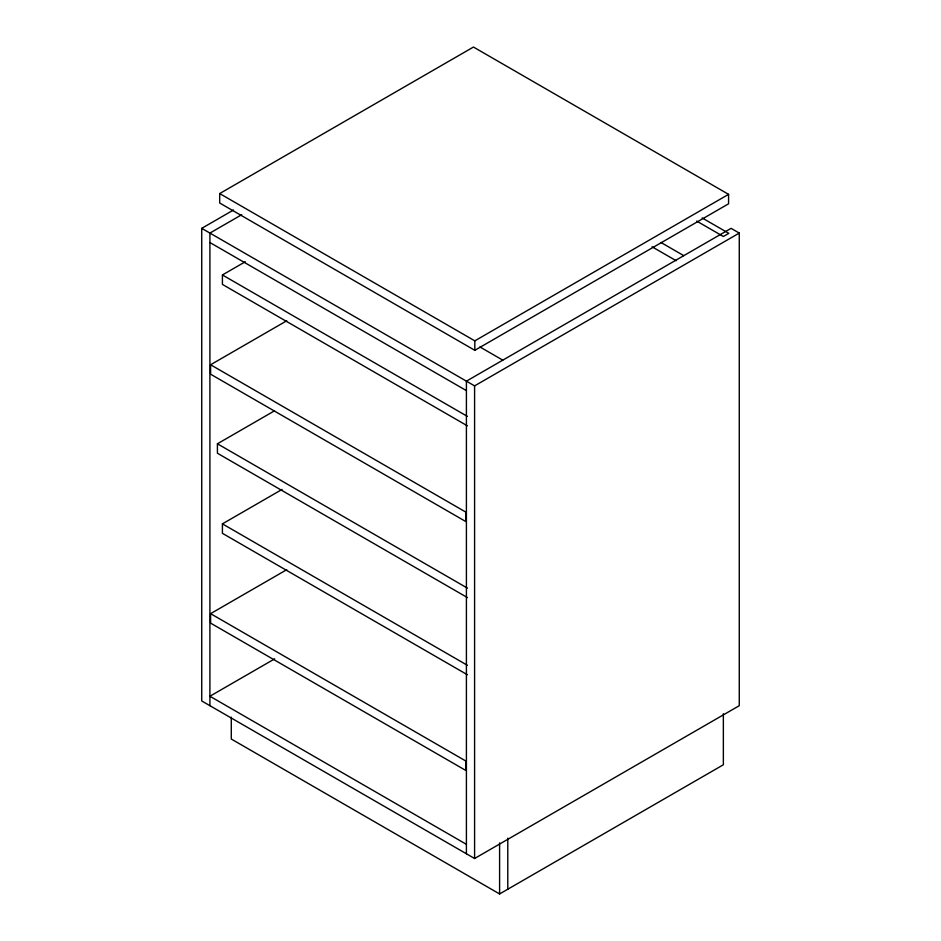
<?xml version="1.0" encoding="UTF-8"?>
<svg xmlns="http://www.w3.org/2000/svg" width="941" height="941" viewBox="0 0 941 941"><rect width="100%" height="100%" fill="white"/><g stroke="black" fill="none" stroke-linecap="round" stroke-linejoin="round"><path stroke-width="1.41" d="M219.688 193.564L473.452 47.05L728.581 194.352L728.581 203.797L474.817 350.311L219.688 203.009L219.688 193.564L474.817 340.854L728.581 194.352M466.407 853.781L466.407 381.164L731.086 228.345L739.273 233.074L739.273 705.691L474.593 858.498L201.727 700.963L201.727 228.345L233.544 209.984M241.731 214.713L209.914 233.074L209.914 705.691M467.395 425.838L222.417 284.405L222.417 274.96L245.26 261.774M210.596 364.755L465.724 512.045L465.724 521.502L210.596 374.2L210.596 364.755L286.723 320.799M467.465 597.606L217.418 453.233L217.418 443.787L274.513 410.817M467.395 674.756L222.417 533.324L222.417 523.866L282.053 489.438M201.727 228.345L474.593 385.881L739.273 233.074M210.596 613.661L465.724 760.963L465.724 770.408L210.596 623.118L210.596 613.661L286.723 569.705M274.725 658.829L209.914 696.246L466.407 844.324M231.286 717.16L231.286 739.038L499.6 893.95L723.358 764.774L723.358 713.713M702.151 217.947L728.816 233.333L723.358 236.485L696.693 221.088M660.935 242.46L683.789 255.658M652.042 246.777L676.167 260.704M479.934 346.958L502.788 360.156M209.914 242.531L466.407 390.609M222.417 274.96L467.395 416.392M217.418 443.787L467.465 588.149M222.417 523.866L467.395 665.299M507.787 838.172L507.787 889.221M499.6 842.901L499.6 893.95M474.817 340.854L474.817 350.311M474.593 385.881L474.593 858.498"/></g></svg>
